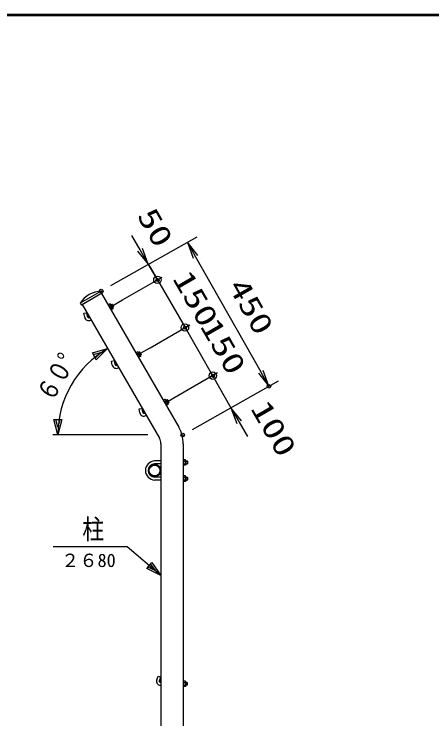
# Model space of a CAD drawing. Units: millimetres, scale not verified. Extents: x -4425 to 4425, y -3150 to 3150.
# Drawn here: x -1 to 1135, y 1009 to 2925 of the extents above; entities that cross this region are included whole.
import ezdxf
from ezdxf.enums import TextEntityAlignment as Align

# ---------------------------------------------------------------- set-up
doc = ezdxf.new("R2010")
doc.units = ezdxf.units.MM
doc.header["$LTSCALE"] = 20
doc.header["$PDMODE"] = 32
doc.header["$PDSIZE"] = 10
for name, color, linetype, lineweight in [('0-0_1', 7, 'Continuous', 25), ('0-1_0', 7, 'Continuous', 25), ('0-4_CONSLN-L', 2, 'Continuous', 25), ('0-6_WAKU', 7, 'Continuous', 25)]:
    doc.layers.add(name, color=color, linetype=linetype, lineweight=lineweight)
doc.layers.add('0-3_DEFPOINTS', color=7, linetype='Continuous')
doc.styles.add('ＭＳ ゴシック', font='')
doc.styles.get('ＭＳ ゴシック').set_extended_font_data('MS Gothic')

# ---------------------------------------------------------------- blocks, each defined once
blk = doc.blocks.new('C91')
at = {"layer": '0-0_1', "color": 4}
for points in [[(97162.3, 89762.8), (95332.3, 91331.6), (91297.2, 91331.6)], [(96592.9, 90389.2), (96843.4, 90036.1), (96456.2, 90229.8)]]:
    blk.add_lwpolyline(points, dxfattribs=at)
blk.add_lwpolyline([(96661.2, 90468.9), (97162.3, 89762.8), (96387.9, 90150)], close=True, dxfattribs=at)
blk = doc.blocks.new('C92')
at = {"layer": '0-0_1', "color": 4}
for points in [[(93434.9, 101470.6), (94267.3, 101708.7), (93644.9, 101106.9)], [(91559.9, 97019.3), (91349.9, 97859.3), (91769.9, 97859.3)]]:
    blk.add_lwpolyline(points, close=True, dxfattribs=at)
for points in [[(93487.4, 101379.7), (93903.6, 101498.7), (93592.4, 101197.8)], [(91664.9, 97859.3), (91559.9, 97439.3), (91454.9, 97859.3)]]:
    blk.add_lwpolyline(points, dxfattribs=at)
blk.add_arc((96974.8, 97019.3), 5414.9, 119.99989, 180, dxfattribs=at)
blk = doc.blocks.new('C93')
at = {"layer": '0-0_1', "color": 4}
blk.add_line((98075.8, 99156.3), (100232.2, 100401.3), dxfattribs=at)
at = {"layer": '0-0_1'}
blk.add_line((97556.2, 98856.3), (98075.8, 99156.3), dxfattribs=at)
blk = doc.blocks.new('C94')
at = {"layer": '0-0_1', "color": 4}
blk.add_line((96575.8, 101754.4), (98732.2, 102999.4), dxfattribs=at)
at = {"layer": '0-0_1'}
blk.add_line((96056.2, 101454.4), (96575.8, 101754.4), dxfattribs=at)
blk = doc.blocks.new('C95')
at = {"layer": '0-0_1', "color": 4}
blk.add_line((95075.8, 104352.5), (97232.2, 105597.5), dxfattribs=at)
at = {"layer": '0-0_1'}
blk.add_line((94556.2, 104052.5), (95075.8, 104352.5), dxfattribs=at)
blk = doc.blocks.new('DARROWS')
at = {"layer": '0-1_0', "color": 2}
blk.add_line((0, 0), (-19.982, 0), dxfattribs=at)
blk.add_lwpolyline([(-20, -3.333), (0, 0), (-20, 3.333)], dxfattribs=at)

msp = doc.modelspace()

# ---------------------------------------------------------------- linework, layer by layer
at = {"layer": '0-0_1', "color": 4}
for p, q in [((388.6, 2202.37), (363.6, 2245.68)), ((266.09, 2135.57), (262.62, 2133.57)), ((269.49, 2129.68), (266.02, 2127.68)), ((341.09, 2005.66), (337.62, 2003.66)), ((344.49, 1999.78), (341.02, 1997.78)), ((416.09, 1875.76), (412.62, 1873.76)), ((419.49, 1869.87), (416.02, 1867.87)), ((362.51, 1780.96), (104.38, 1780.96)), ((465.16, 1709.36), (470.16, 1709.36)), ((465.16, 1702.56), (470.16, 1702.56)), ((465.16, 1665.36), (470.16, 1665.36)), ((465.16, 1658.56), (470.16, 1658.56)), ((469.19, 1107.36), (465.19, 1107.36)), ((469.19, 1100.56), (465.19, 1100.56))]:
    msp.add_line(p, q, dxfattribs=at)
at = {"layer": '0-0_1'}
for p, q in [((236.03, 2172.02), (178.87, 2139.02)), ((239.03, 2166.83), (181.87, 2133.83)), ((236.03, 2172.02), (239.03, 2166.83)), ((236.69, 2165.48), (446.64, 1801.85)), ((178.87, 2139.02), (181.87, 2133.83)), ((184.21, 2135.18), (394.07, 1771.69)), ((260.07, 2136.83), (254.94, 2133.87)), ((256.82, 2130.62), (261.95, 2133.58)), ((258.57, 2127.59), (263.7, 2130.55)), ((261.2, 2136.04), (260.07, 2136.83)), ((265.27, 2135.79), (262.32, 2134.09)), ((266.09, 2135.57), (265.27, 2135.79)), ((265.27, 2135.79), (269.27, 2128.86)), ((266.09, 2135.57), (269.49, 2129.68)), ((269.27, 2128.86), (266.32, 2127.16)), ((269.49, 2129.68), (269.27, 2128.86)), ((189.01, 2111.44), (196.89, 2112.83)), ((190.91, 2100.66), (189.01, 2111.44)), ((198.78, 2102.05), (196.89, 2112.83)), ((260.57, 2124.13), (265.7, 2127.09)), ((203.24, 2099.98), (204.21, 2100.54)), ((207.24, 2093.05), (208.21, 2093.61)), ((335.07, 2006.93), (329.94, 2003.97)), ((331.82, 2000.72), (336.95, 2003.68)), ((333.57, 1997.68), (338.7, 2000.65)), ((336.2, 2006.13), (335.07, 2006.93)), ((335.57, 1994.22), (340.7, 1997.19)), ((340.27, 2005.88), (337.32, 2004.18)), ((341.09, 2005.66), (340.27, 2005.88)), ((340.27, 2005.88), (344.27, 1998.96)), ((341.09, 2005.66), (344.49, 1999.78)), ((344.27, 1998.96), (341.32, 1997.26)), ((344.49, 1999.78), (344.27, 1998.96)), ((264.01, 1981.54), (271.89, 1982.93)), ((265.91, 1970.76), (264.01, 1981.54)), ((273.78, 1972.15), (271.89, 1982.93)), ((278.24, 1970.07), (279.21, 1970.63)), ((282.24, 1963.14), (283.21, 1963.71)), ((410.07, 1877.02), (404.94, 1874.06)), ((406.82, 1870.81), (411.95, 1873.77)), ((408.57, 1867.78), (413.7, 1870.74)), ((411.2, 1876.23), (410.07, 1877.02)), ((410.57, 1864.32), (415.7, 1867.28)), ((415.27, 1875.98), (412.32, 1874.28)), ((416.09, 1875.76), (415.27, 1875.98)), ((415.27, 1875.98), (419.27, 1869.05)), ((416.09, 1875.76), (419.49, 1869.87)), ((419.27, 1869.05), (416.32, 1867.35)), ((419.49, 1869.87), (419.27, 1869.05)), ((339.01, 1851.63), (346.89, 1853.02)), ((340.91, 1840.86), (339.01, 1851.63)), ((348.79, 1842.25), (346.89, 1853.02)), ((353.24, 1840.17), (354.21, 1840.73)), ((357.24, 1833.24), (358.21, 1833.8)), ((398.06, 1709.96), (381.06, 1709.96)), ((464.58, 1713.46), (458.66, 1713.46)), ((458.66, 1709.71), (464.58, 1709.71)), ((465.16, 1712.21), (464.58, 1713.46)), ((465.16, 1709.96), (469.56, 1709.96)), ((469.56, 1709.96), (469.56, 1701.96)), ((469.56, 1709.96), (470.16, 1709.36)), ((470.16, 1709.36), (470.16, 1702.56)), ((398.06, 1701.96), (381.06, 1701.96)), ((458.66, 1702.22), (464.58, 1702.22)), ((465.16, 1701.96), (469.56, 1701.96)), ((470.16, 1702.56), (469.56, 1701.96)), ((464.58, 1669.46), (458.66, 1669.46)), ((465.16, 1668.21), (464.58, 1669.46)), ((398.06, 1665.96), (381.06, 1665.96)), ((398.06, 1657.96), (381.06, 1657.96)), ((458.66, 1665.71), (464.58, 1665.71)), ((458.66, 1658.22), (464.58, 1658.22)), ((465.16, 1665.96), (469.56, 1665.96)), ((465.16, 1657.96), (469.56, 1657.96)), ((469.56, 1665.96), (469.56, 1657.96)), ((469.56, 1665.96), (470.16, 1665.36)), ((469.56, 1657.96), (470.16, 1658.56)), ((470.16, 1665.36), (470.16, 1658.56)), ((386.63, 1114.73), (390.38, 1125.01)), ((390.38, 1125.01), (397.89, 1122.27)), ((394.15, 1111.99), (397.89, 1122.27)), ((396.97, 1107.96), (398.09, 1107.96)), ((396.97, 1099.96), (398.09, 1099.96)), ((464.62, 1111.46), (458.69, 1111.46)), ((458.69, 1107.71), (464.62, 1107.71)), ((458.69, 1100.22), (464.62, 1100.22)), ((465.19, 1110.21), (464.62, 1111.46)), ((468.59, 1107.96), (465.19, 1107.96)), ((468.59, 1099.96), (465.19, 1099.96)), ((469.19, 1107.36), (468.59, 1107.96)), ((468.59, 1107.96), (468.59, 1099.96)), ((469.19, 1100.56), (468.59, 1099.96)), ((469.19, 1107.36), (469.19, 1100.56))]:
    msp.add_line(p, q, dxfattribs=at)
for points in [[(261.2, 2136.04), (267.45, 2125.21), (267.57, 2123.84), (262.44, 2120.88)], [(336.2, 2006.13), (342.45, 1995.31), (342.57, 1993.94), (337.44, 1990.97)], [(411.2, 1876.23), (417.45, 1865.4), (417.57, 1864.03), (412.44, 1861.07)], [(398.09, 1756.85), (398.09, -99.04), (398.09, -449.04), (458.69, -449.04)], [(458.69, 1756.87), (458.69, -99.04), (458.69, -449.04)], [(465.16, 1712.21), (465.16, 1699.71), (464.58, 1698.46), (458.66, 1698.46)], [(465.16, 1668.21), (465.16, 1655.71), (464.58, 1654.46), (458.66, 1654.46)], [(465.19, 1110.21), (465.19, 1097.71), (464.62, 1096.46), (458.69, 1096.46)]]:
    msp.add_lwpolyline(points, dxfattribs=at)
for centre, radius in [((200.98, 2102.14), 2), ((275.98, 1972.23), 2), ((350.98, 1842.33), 2), ((381.06, 1683.96), 17), ((381.06, 1683.96), 14.7), ((396.09, 1110.96), 2)]:
    msp.add_circle(centre, radius, dxfattribs=at)
for centre, radius, start, end in [((239.49, 2100.03), 72.08, 92.75147, 147.24907), ((256.25, 2133.18), 5.71, 4.01985, 30.00027), ((253.54, 2124.4), 12.45, 12.48402, 47.5169), ((262.5, 2122.35), 5.71, 30.00027, 55.98091), ((201.74, 2102.57), 11, 190.0002, 300.00012), ((201.74, 2102.57), 3, 190.0013, 300.00055), ((331.25, 2003.28), 5.71, 4.01977, 30.00027), ((328.54, 1994.49), 12.45, 12.48414, 47.51769), ((337.5, 1992.45), 5.71, 29.99965, 55.97989), ((276.74, 1972.67), 11, 190.0002, 299.99979), ((276.74, 1972.67), 3, 190.0013, 299.99939), ((406.25, 1873.37), 5.71, 4.01977, 29.99965), ((403.54, 1864.59), 12.45, 12.48414, 47.51728), ((412.5, 1862.55), 5.71, 29.99965, 55.97989), ((351.74, 1842.77), 11, 190.00009, 299.99979), ((351.74, 1842.77), 3, 190.0009, 299.99939), ((368.69, 1756.85), 90, 0, 29.99997), ((368.09, 1756.69), 30, 0, 30.00017), ((382.06, 1683.96), 26, 92.20422, 267.79578), ((459.44, 1712.21), 5.71, 334.0202, 0), ((452.71, 1705.96), 12.45, 342.48083, 17.5195), ((382.06, 1683.96), 18, 93.18472, 266.81528), ((459.44, 1699.71), 5.71, 0, 25.97979), ((459.44, 1668.21), 5.71, 334.0202, 0), ((452.71, 1661.96), 12.45, 342.48083, 17.5195), ((459.44, 1655.71), 5.71, 0, 25.97979), ((396.97, 1110.96), 11, 160.00017, 270), ((396.97, 1110.96), 3, 160.00017, 270), ((452.74, 1103.96), 12.45, 342.48373, 17.51709), ((459.48, 1110.21), 5.71, 334.0199, 0), ((459.48, 1097.71), 5.71, 0, 25.9799)]:
    msp.add_arc(centre, radius, start, end, dxfattribs=at)
at = {"layer": '0-1_0', "color": 1}
for p, q in [((262.14, 2186.79), (496.33, 2319.25)), ((483.61, 1795.24), (717.8, 1927.7))]:
    msp.add_line(p, q, dxfattribs=at)
at = {"layer": '0-1_0', "color": 2}
for p, q in [((341.39, 2284.15), (318.89, 2323.13)), ((492.37, 2265.31), (669.53, 1952.1)), ((363.6, 2245.68), (388.6, 2202.37)), ((388.6, 2202.37), (463.6, 2072.47)), ((463.6, 2072.46), (538.6, 1942.57)), ((610.99, 1815.58), (633.49, 1776.61))]:
    msp.add_line(p, q, dxfattribs=at)
at = {"layer": '0-3_DEFPOINTS'}
for p in [(236.03, 2172.03), (691.68, 1912.93), (457.5, 1780.47)]:
    msp.add_point(p, dxfattribs=at)
at = {"layer": '0-4_CONSLN-L'}
msp.add_line((538.6, 1942.57), (588.49, 1854.55), dxfattribs=at)
for centre, radius in [((388.6, 2202.37), 10.16), ((388.89, 2201.84), 4.23), ((388.6, 2202.37), 0.001), ((463.32, 2072.7), 10.16), ((463.62, 2072.16), 4.23), ((463.32, 2072.69), 0.001), ((539.25, 1941.82), 10.16), ((539.54, 1941.28), 4.23), ((539.24, 1941.82), 0.001)]:
    msp.add_circle(centre, radius, dxfattribs=at)
at = {"layer": '0-6_WAKU'}
msp.add_line((-4048.02, 2923), (4197.98, 2923), dxfattribs=at)
msp.add_lwpolyline([(-4050.02, 2925), (4199.98, 2925), (4199.98, -2925), (-4050.02, -2925)], close=True, dxfattribs=at)
msp.add_lwpolyline([(-4046.02, -2921), (-4046.02, 2921), (4195.98, 2921)], dxfattribs=at)

# ---------------------------------------------------------------- block references
at = {"layer": '0-1_0', "xscale": 2.25, "yscale": 2.25}
for p, rotation in [((470.22, 2304.48), 119.49264), ((363.89, 2245.18), 300.00021), ((691.68, 1912.93), 299.49264), ((588.49, 1854.55), 120.00021)]:
    msp.add_blockref('DARROWS', p, dxfattribs=dict(at, rotation=rotation))
at = {"layer": '0-1_0', "xscale": 0.05, "yscale": 0.05}
for name, p in [('C95', (-4460.02, -3070)), ('C94', (-4460.02, -3070)), ('C92', (-4460.02, -3070)), ('C93', (-4460.02, -3070)), ('C91', (-4460.02, -3090))]:
    msp.add_blockref(name, p, dxfattribs=at)

# ---------------------------------------------------------------- texts
at = {"layer": '0-0_1', "color": 4, "style": 'ＭＳ ゴシック', "width": 0.8}
msp.add_text('６０°', height=51.95, rotation=60, dxfattribs=at).set_placement((115.41, 1859.08), align=Align.BOTTOM_LEFT)
msp.add_text('柱', height=54.12, dxfattribs=at).set_placement((184.59, 1481.17), align=Align.BOTTOM_LEFT)
at = {"layer": '0-0_1', "color": 4, "style": 'ＭＳ ゴシック'}
msp.add_text('２６80', height=36.26, rotation=0.001, dxfattribs=at).set_placement((126.95, 1410.73), align=Align.BOTTOM_LEFT)
at = {"layer": '0-1_0', "color": 3, "style": 'ＭＳ ゴシック', "width": 1.35}
for s, rotation, p in [('50', 300, (316.59, 2368.26)), ('150', 300, (413.21, 2197.53)), ('450', 299.493, (564.17, 2176.76)), ('150', 299.999, (488.22, 2067.63)), ('100', 300, (625.34, 1844.31))]:
    msp.add_text(s, height=57.77, rotation=rotation, dxfattribs=at).set_placement(p, align=Align.BOTTOM_LEFT)

doc.saveas('drawing.dxf')
